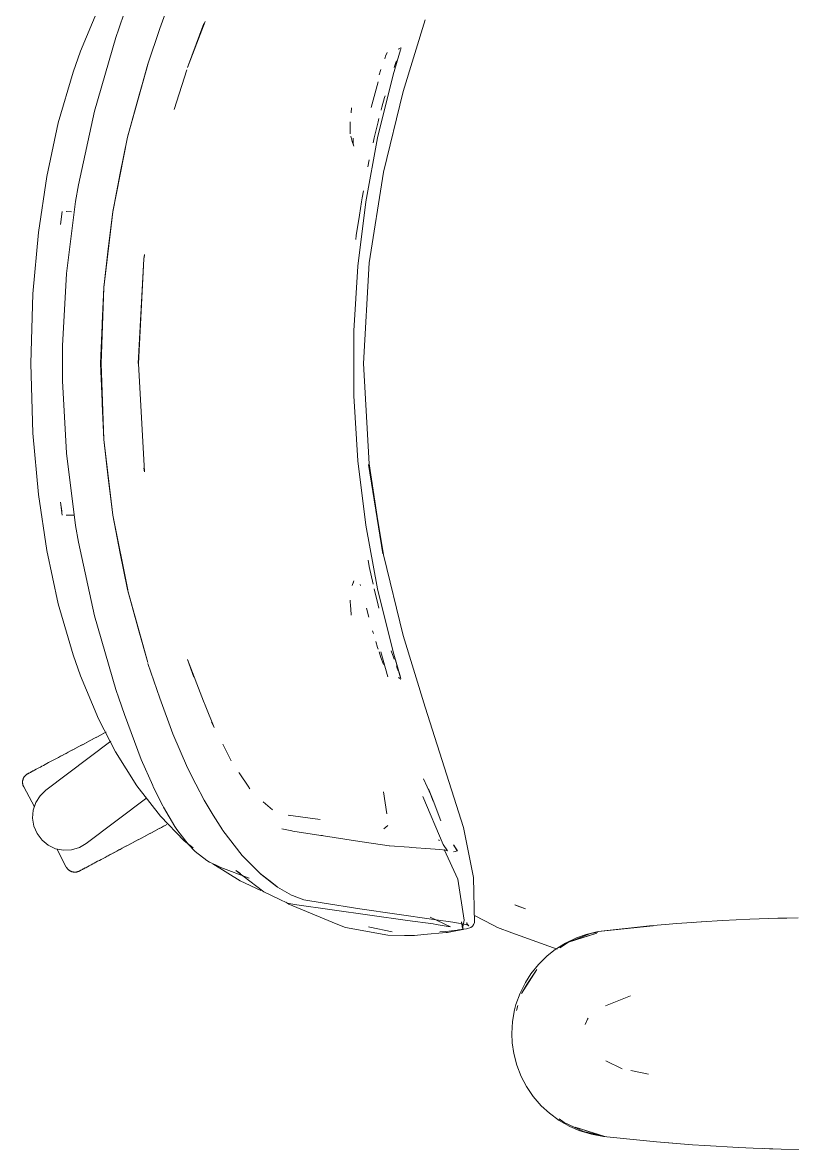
# Model space of a CAD drawing. Header units: millimetres. Extents: x 79795 to 317870, y -36033 to 97293.
# Drawn here: x 191347.5 to 191669, y 11105.4 to 11576.1 of the extents above; entities that cross this region are included whole.
import ezdxf

# ---------------------------------------------------------------- set-up
doc = ezdxf.new("R2010")
doc.units = ezdxf.units.MM
doc.header["$MEASUREMENT"] = 0
doc.layers.add('G-IMPT', color=8, linetype='CONTINUOUS', lineweight=9)
doc.layers.add('I-FURN', color=8, linetype='CONTINUOUS', lineweight=9)

msp = doc.modelspace()

# ---------------------------------------------------------------- linework, layer by layer
at = {"layer": 'G-IMPT'}
for p, q in [((191410.2, 11588.49), (191404.75, 11573.61)), ((191371.65, 11564.21), (191379.17, 11582.18)), ((191390.04, 11580.5), (191387.63, 11573.57)), ((191423.05, 11574.8), (191423.71, 11576.53)), ((191515.64, 11577.3), (191506.45, 11547.32)), ((191386.44, 11569.96), (191387.63, 11573.57)), ((191399.74, 11558.69), (191404.75, 11573.61)), ((191416.34, 11557.35), (191423.15, 11575.76)), ((191416.34, 11557.35), (191423.05, 11574.8)), ((191377.5, 11539.13), (191386.44, 11569.96)), ((191368.57, 11555.47), (191371.65, 11564.21)), ((191499.1, 11562.03), (191499.71, 11563.68)), ((191502.23, 11554.27), (191505.3, 11564.7)), ((191504.4, 11564.96), (191505.02, 11565.34)), ((191504.4, 11564.96), (191504.62, 11565.1)), ((191505.37, 11564.97), (191505.3, 11564.7)), ((191505.44, 11565.27), (191505.37, 11564.97)), ((191505.41, 11565.73), (191505.49, 11565.49)), ((191505.49, 11565.49), (191505.44, 11565.27)), ((191391.35, 11528.19), (191399.74, 11558.69)), ((191391.35, 11528.19), (191399.78, 11558.6)), ((191396.01, 11545.44), (191399.78, 11558.6)), ((191499.1, 11562.03), (191498.73, 11561.01)), ((191503.39, 11559.47), (191502.64, 11557.37)), ((191503.39, 11559.47), (191503.63, 11560.13)), ((191368.57, 11555.47), (191362.4, 11534.23)), ((191410.8, 11539.88), (191416.06, 11556.37)), ((191495.68, 11527.96), (191502.23, 11554.27)), ((191496.39, 11554.26), (191497.11, 11556.48)), ((191495.99, 11551.36), (191493.01, 11540.71)), ((191396.01, 11545.44), (191391.35, 11528.19)), ((191410.8, 11539.88), (191411.88, 11543.32)), ((191497.53, 11540.85), (191498.64, 11544.85)), ((191498.14, 11513.64), (191506.45, 11547.32)), ((191498.64, 11544.85), (191498.85, 11545.53)), ((191377.5, 11539.13), (191370.83, 11508.34)), ((191484.65, 11538.46), (191484.87, 11540.55)), ((191497.21, 11539.71), (191497.17, 11539.53)), ((191497.53, 11540.85), (191497.21, 11539.71)), ((191362.4, 11534.23), (191357.59, 11511.87)), ((191484.25, 11529.61), (191484.34, 11534.66)), ((191484.34, 11534.66), (191484.26, 11532.39)), ((191495.91, 11534.69), (191494.36, 11527.94)), ((191495.91, 11534.69), (191496.25, 11535.99)), ((191484.25, 11529.61), (191484.26, 11532.39)), ((191391.35, 11528.19), (191385.18, 11497.07)), ((191391.35, 11528.19), (191385.18, 11497.15)), ((191391.35, 11528.19), (191388.28, 11513.17)), ((191485.11, 11526.5), (191484.5, 11528.65)), ((191485.79, 11524.55), (191485.11, 11526.5)), ((191485.53, 11527.76), (191485.54, 11527.9)), ((191485.58, 11525.6), (191485.54, 11527.9)), ((191485.58, 11525.6), (191485.79, 11524.55)), ((191495.68, 11527.96), (191490.75, 11501.29)), ((191493.9, 11525.96), (191494.36, 11527.94)), ((191491.7, 11515.92), (191492.24, 11518.73)), ((191357.59, 11511.87), (191354.09, 11488.45)), ((191385.18, 11497.07), (191388.28, 11513.17)), ((191498.14, 11513.64), (191492.15, 11475.72)), ((191369.65, 11501.42), (191370.83, 11508.34)), ((191489.78, 11505.81), (191489.22, 11502.91)), ((191365.83, 11471.25), (191369.65, 11501.42)), ((191490.75, 11501.29), (191487.45, 11474.37)), ((191488.12, 11495.66), (191488.98, 11501.28)), ((191488.98, 11501.28), (191489.22, 11502.91)), ((191364, 11497.15), (191363.35, 11491.74)), ((191367.85, 11497.11), (191365.76, 11497.18)), ((191365.76, 11497.18), (191365.87, 11497.18)), ((191381.36, 11465.55), (191385.18, 11497.15)), ((191381.4, 11465.51), (191385.18, 11497.07)), ((191385.18, 11497.07), (191383.24, 11481.59)), ((191488.12, 11495.66), (191486.83, 11487.13)), ((191354.09, 11488.45), (191351.83, 11462.88)), ((191486.83, 11487.13), (191486.65, 11485.48)), ((191381.4, 11465.51), (191383.24, 11481.59)), ((191395.8, 11433.74), (191398.12, 11477.46)), ((191395.85, 11433.74), (191398.12, 11477.46)), ((191398.12, 11477.46), (191398.38, 11479.24)), ((191398.12, 11477.46), (191398.36, 11478.77)), ((191398.4, 11479.01), (191398.36, 11478.77)), ((191485.8, 11447.3), (191487.45, 11474.37)), ((191492.15, 11475.72), (191489.79, 11433.74)), ((191364.22, 11441.05), (191365.83, 11471.25)), ((191381.36, 11465.55), (191380.02, 11433.74)), ((191381.4, 11465.51), (191380.25, 11433.74)), ((191380.72, 11450.62), (191381.4, 11465.51)), ((191351.83, 11462.88), (191350.98, 11433.74)), ((191380.72, 11450.62), (191380.25, 11433.74)), ((191485.8, 11447.3), (191485.8, 11420.18)), ((191364.22, 11441.05), (191364.12, 11433.74)), ((191350.98, 11433.74), (191351.83, 11404.6)), ((191364.22, 11426.42), (191364.12, 11433.74)), ((191380.02, 11433.74), (191381.36, 11401.92)), ((191381.4, 11401.96), (191380.25, 11433.74)), ((191380.72, 11416.85), (191380.25, 11433.74)), ((191395.85, 11433.74), (191398.35, 11388.4)), ((191492.15, 11391.75), (191489.79, 11433.74)), ((191364.22, 11426.42), (191365.83, 11396.22)), ((191381.4, 11401.96), (191380.72, 11416.85)), ((191485.8, 11420.18), (191487.45, 11393.11)), ((191351.83, 11404.6), (191354.09, 11379.02)), ((191381.36, 11401.92), (191385.18, 11370.33)), ((191383.24, 11385.88), (191381.4, 11401.96)), ((191381.4, 11401.96), (191385.18, 11370.41)), ((191365.83, 11396.22), (191369.65, 11366.05)), ((191490.75, 11366.19), (191487.45, 11393.11)), ((191398.35, 11388.4), (191398.12, 11390.01)), ((191398.12, 11390.01), (191398.36, 11388.7)), ((191398.4, 11388.46), (191398.36, 11388.7)), ((191498.14, 11353.84), (191491.88, 11391.58)), ((191491.88, 11391.58), (191497.88, 11354.21)), ((191492.15, 11391.75), (191497.88, 11354.21)), ((191383.24, 11385.88), (191385.18, 11370.41)), ((191354.09, 11379.02), (191357.59, 11355.61)), ((191364, 11370.32), (191363.35, 11375.74)), ((191363.92, 11371.97), (191363.35, 11375.74)), ((191365.76, 11370.29), (191367.85, 11370.37)), ((191365.76, 11370.29), (191365.87, 11370.29)), ((191369.1, 11370.41), (191367.85, 11370.37)), ((191385.18, 11370.41), (191388.28, 11354.3)), ((191385.18, 11370.41), (191391.4, 11339.16)), ((191391.4, 11339.16), (191385.18, 11370.33)), ((191369.65, 11366.05), (191370.83, 11359.13)), ((191495.68, 11339.52), (191490.75, 11366.19)), ((191362.4, 11333.24), (191357.59, 11355.61)), ((191370.83, 11359.13), (191377.5, 11328.34)), ((191391.35, 11339.28), (191388.28, 11354.3)), ((191491.73, 11351.56), (191492.2, 11348.93)), ((191506.45, 11320.15), (191498.14, 11353.84)), ((191492.2, 11348.93), (191493.9, 11341.51)), ((191485.79, 11342.92), (191485.11, 11340.98)), ((191485.79, 11342.92), (191485.58, 11341.88)), ((191488.46, 11341.32), (191488.6, 11340.91)), ((191396.01, 11322.03), (191391.35, 11339.28)), ((191391.35, 11339.28), (191399.78, 11308.87)), ((191391.35, 11339.28), (191399.74, 11308.78)), ((191494.36, 11339.53), (191495.91, 11332.78)), ((191495.68, 11339.52), (191502.23, 11313.2)), ((191368.57, 11312), (191362.4, 11333.24)), ((191484.25, 11334.83), (191484.26, 11334.13)), ((191484.36, 11332.76), (191484.26, 11334.13)), ((191484.36, 11332.76), (191484.63, 11329.05)), ((191492.05, 11327.7), (191491.06, 11331.56)), ((191495.91, 11332.78), (191496.25, 11331.5)), ((191386.44, 11297.51), (191377.5, 11328.34)), ((191484.63, 11329.05), (191484.67, 11328.57)), ((191492.05, 11327.7), (191491.66, 11329.23)), ((191396.01, 11322.03), (191399.78, 11308.87)), ((191493.97, 11320.91), (191493.63, 11322.03)), ((191495.74, 11315.12), (191494.96, 11317.62)), ((191506.45, 11320.15), (191515.64, 11290.18)), ((191495.99, 11314.34), (191495.74, 11315.12)), ((191497.14, 11310.9), (191496.37, 11313.21)), ((191497.03, 11313.21), (191500.07, 11302.78)), ((191501.6, 11313.2), (191501.45, 11313.66)), ((191501.6, 11313.2), (191502.33, 11310.98)), ((191502.23, 11313.2), (191505.49, 11301.98)), ((191502.23, 11313.2), (191505.29, 11302.67)), ((191502.23, 11313.2), (191505.34, 11302.38)), ((191371.65, 11303.26), (191368.57, 11312)), ((191404.75, 11293.86), (191399.86, 11308.43)), ((191416.34, 11310.12), (191419.06, 11302.69)), ((191416.34, 11310.12), (191423.05, 11292.67)), ((191497.14, 11310.9), (191497.39, 11310.18)), ((191498.16, 11308.02), (191497.39, 11310.18)), ((191502.62, 11310.17), (191502.33, 11310.98)), ((191371.65, 11303.26), (191379.17, 11285.29)), ((191503.6, 11307.42), (191503.95, 11306.45)), ((191503.95, 11306.45), (191504.35, 11305.38)), ((191504.4, 11302.52), (191505.02, 11302.13)), ((191504.4, 11302.52), (191504.62, 11302.37)), ((191505.29, 11302.67), (191505.34, 11302.38)), ((191505.49, 11301.98), (191505.36, 11301.74)), ((191386.44, 11297.51), (191387.63, 11293.91)), ((191389.98, 11287.09), (191387.63, 11293.91)), ((191404.75, 11293.86), (191410.2, 11278.98)), ((191423.05, 11292.67), (191423.71, 11290.95)), ((191423.71, 11290.95), (191427.44, 11281.62)), ((191515.64, 11290.18), (191531.63, 11239.93)), ((191379.17, 11285.29), (191386.26, 11271.51)), ((191389.98, 11287.09), (191395.58, 11272.01)), ((191427.44, 11281.62), (191426.44, 11283.86)), ((191410.2, 11278.98), (191416.38, 11264.76)), ((191386.26, 11271.51), (191395.23, 11257.22)), ((191397.06, 11268.33), (191395.58, 11272.01)), ((191434.61, 11267.78), (191431.07, 11274.75)), ((191401.83, 11257.38), (191397.06, 11268.33)), ((191419.77, 11258.03), (191416.38, 11264.76)), ((191438.14, 11262.31), (191437.75, 11262.89)), ((191441.63, 11257.18), (191438.14, 11262.31)), ((191395.23, 11257.22), (191405.04, 11244.62)), ((191401.83, 11257.38), (191402.05, 11256.93)), ((191406.05, 11248.92), (191402.05, 11256.93)), ((191419.77, 11258.03), (191423.34, 11251.24)), ((191441.63, 11257.18), (191442.38, 11256.07)), ((191517.92, 11253.5), (191514.88, 11260.21)), ((191499.6, 11245.59), (191498.2, 11254.75)), ((191523.09, 11232.78), (191514.65, 11252.76)), ((191518.95, 11250.91), (191516.93, 11256.03)), ((191518.95, 11251.12), (191516.93, 11256.02)), ((191516.93, 11256.02), (191518.95, 11250.91)), ((191406.05, 11248.92), (191406.35, 11248.32)), ((191406.35, 11248.32), (191411.09, 11240.32)), ((191427.11, 11245.01), (191423.34, 11251.24)), ((191447.91, 11250.54), (191451.81, 11247.21)), ((191518.95, 11251.12), (191522.2, 11242.65)), ((191415, 11234.32), (191405.04, 11244.62)), ((191427.11, 11245.01), (191430.99, 11238.92)), ((191471.76, 11243.26), (191458.41, 11245.04)), ((191458.41, 11245.04), (191458.88, 11244.9)), ((191499.6, 11245.59), (191499.55, 11245.94)), ((191411.95, 11239.03), (191411.09, 11240.32)), ((191416.67, 11232.9), (191411.95, 11239.03)), ((191430.99, 11238.92), (191431.16, 11238.66)), ((191439.18, 11228.22), (191431.16, 11238.66)), ((191455.72, 11239.34), (191457.89, 11238.88)), ((191457.89, 11238.88), (191459.87, 11238.46)), ((191460.34, 11238.39), (191459.87, 11238.46)), ((191472.06, 11236.58), (191460.34, 11238.39)), ((191499.95, 11240.64), (191498.31, 11239.36)), ((191535.82, 11218.98), (191531.63, 11239.93)), ((191415, 11234.32), (191418.67, 11231.32)), ((191419.56, 11229.88), (191416.67, 11232.9)), ((191472.06, 11236.58), (191472.67, 11236.49)), ((191473.18, 11236.41), (191472.67, 11236.49)), ((191486.54, 11234.29), (191473.18, 11236.41)), ((191486.54, 11234.29), (191500.61, 11232.26)), ((191521.63, 11234.5), (191521.2, 11234.77)), ((191524.85, 11230.11), (191523.09, 11232.78)), ((191529.05, 11230.11), (191527.46, 11232.57)), ((191527.46, 11232.57), (191528.99, 11230.09)), ((191528.99, 11230.09), (191527.5, 11232.56)), ((191424.42, 11226.02), (191419.56, 11229.88)), ((191439.18, 11228.22), (191446.91, 11220.32)), ((191500.69, 11232.25), (191500.61, 11232.26)), ((191500.69, 11232.25), (191508.93, 11231.63)), ((191508.93, 11231.63), (191509.92, 11231.56)), ((191509.92, 11231.56), (191517.78, 11231)), ((191517.78, 11231), (191521.65, 11230.7)), ((191521.73, 11230.7), (191521.65, 11230.7)), ((191521.73, 11230.7), (191524.11, 11230.4)), ((191529.19, 11218.28), (191523.58, 11230.63)), ((191524.13, 11230.4), (191524.11, 11230.4)), ((191524.13, 11230.4), (191524.85, 11230.11)), ((191527.44, 11229.73), (191528.12, 11229.81)), ((191528.12, 11229.81), (191528.99, 11230.09)), ((191529.05, 11230.11), (191528.99, 11230.09)), ((191424.42, 11226.02), (191425.56, 11225.4)), ((191425.56, 11225.4), (191428, 11224.23)), ((191438.37, 11217.59), (191426.92, 11224.71)), ((191428, 11224.23), (191430.23, 11223.16)), ((191442.13, 11218.65), (191430.23, 11223.16)), ((191436.48, 11221.88), (191438.51, 11220.72)), ((191436.48, 11221.88), (191448.18, 11212.94)), ((191446.71, 11220.63), (191453.65, 11215.23)), ((191446.71, 11220.63), (191450.28, 11217.82)), ((191453.88, 11214.9), (191446.91, 11220.32)), ((191535.82, 11218.98), (191536.21, 11200)), ((191446.99, 11213.61), (191438.37, 11217.59)), ((191453.65, 11215.23), (191450.28, 11217.82)), ((191453.88, 11214.9), (191459.72, 11211.62)), ((191529.19, 11218.28), (191531.91, 11201.23)), ((191454.7, 11209.9), (191448.18, 11212.94)), ((191454.7, 11209.9), (191458.07, 11208.33)), ((191459.72, 11211.62), (191460.14, 11211.4)), ((191464.93, 11209.65), (191460.14, 11211.4)), ((191464.93, 11209.65), (191472.6, 11208.35)), ((191457.46, 11208.62), (191458.63, 11207.85)), ((191461.06, 11207.69), (191458.07, 11208.33)), ((191458.63, 11207.85), (191475.08, 11201.05)), ((191508.28, 11201.01), (191461.06, 11207.69)), ((191488.37, 11205.95), (191472.6, 11208.35)), ((191519.24, 11201.4), (191488.37, 11205.95)), ((191553.08, 11207.52), (191557.54, 11205.89)), ((191553.08, 11207.52), (191553.66, 11207.26)), ((191557.54, 11205.89), (191553.66, 11207.26)), ((191475.08, 11201.05), (191478.44, 11199.66)), ((191482.3, 11198.06), (191478.44, 11199.66)), ((191508.28, 11201.01), (191518.94, 11199.57)), ((191526.12, 11198.38), (191517.72, 11202.37)), ((191527.09, 11200.29), (191519.24, 11201.4)), ((191533.36, 11199.18), (191527.09, 11200.29)), ((191530.73, 11200.52), (191531.22, 11197.65)), ((191530.73, 11200.52), (191531.46, 11197.24)), ((191531.22, 11197.65), (191531.91, 11201.23)), ((191532.94, 11200.22), (191533.01, 11199.73)), ((191533.34, 11199.18), (191533.01, 11199.73)), ((191536.21, 11200), (191535.6, 11198.96)), ((191536.14, 11203.18), (191544.04, 11199.04)), ((191609.26, 11198.74), (191620.65, 11199.72)), ((191630.94, 11200.45), (191620.65, 11199.72)), ((191628.9, 11200.32), (191627.48, 11200.18)), ((191628.9, 11200.32), (191630.8, 11200.41)), ((191630.94, 11200.45), (191639.81, 11201.01)), ((191651.12, 11201.55), (191639.81, 11201.01)), ((191651.12, 11201.55), (191659, 11201.85)), ((191671.31, 11202.14), (191659, 11201.85)), ((191662.87, 11201.93), (191664.53, 11202.01)), ((191664.53, 11202.01), (191666.61, 11202.01)), ((191500, 11194.83), (191482.3, 11198.06)), ((191492.55, 11198.28), (191491.98, 11198.43)), ((191501.86, 11196.24), (191492.55, 11198.28)), ((191515.09, 11195.14), (191511.13, 11194.8)), ((191524.42, 11195.95), (191515.09, 11195.14)), ((191520.24, 11199.36), (191518.94, 11199.57)), ((191520.24, 11199.36), (191525.26, 11198.52)), ((191524.25, 11196.46), (191521.66, 11196.25)), ((191528.93, 11196.98), (191524.25, 11196.46)), ((191524.42, 11195.95), (191524.88, 11195.99)), ((191524.88, 11195.99), (191529.13, 11196.8)), ((191526.12, 11198.38), (191525.26, 11198.52)), ((191529.55, 11197.06), (191528.93, 11196.98)), ((191529.13, 11196.8), (191531.46, 11197.24)), ((191529.55, 11197.06), (191532.83, 11197.59)), ((191532.74, 11199.35), (191533.36, 11199.18)), ((191532.74, 11199.35), (191533.84, 11198.79)), ((191534.69, 11198.14), (191532.83, 11197.59)), ((191533.34, 11199.18), (191533.84, 11198.79)), ((191534.69, 11198.14), (191535.23, 11198.46)), ((191535.23, 11198.46), (191535.6, 11198.96)), ((191535.73, 11199.58), (191535.6, 11198.96)), ((191535.6, 11198.96), (191535.62, 11199.03)), ((191535.73, 11199.58), (191535.62, 11199.03)), ((191544.04, 11199.04), (191545.8, 11198.12)), ((191551.78, 11195.93), (191545.8, 11198.12)), ((191570.72, 11188.98), (191551.78, 11195.93)), ((191575.47, 11191.99), (191587.32, 11195.8)), ((191584.69, 11195.59), (191576.51, 11192.39)), ((191578.18, 11192.89), (191587.32, 11195.8)), ((191578.73, 11193.78), (191582.86, 11195.23)), ((191587.82, 11196.39), (191582.86, 11195.23)), ((191587.74, 11196.17), (191584.69, 11195.59)), ((191587.82, 11196.39), (191610.78, 11198.84)), ((191587.82, 11196.39), (191609.26, 11198.74)), ((191587.82, 11196.39), (191590.64, 11196.72)), ((191610.78, 11198.84), (191590.64, 11196.72)), ((191500, 11194.83), (191506.96, 11194.8)), ((191506.96, 11194.8), (191511.13, 11194.8)), ((191574.15, 11191.59), (191569.82, 11188.86)), ((191575.47, 11191.99), (191571.89, 11189.56)), ((191574.15, 11191.59), (191578.73, 11193.78)), ((191575.47, 11191.99), (191578.18, 11192.89)), ((191562.91, 11182.69), (191566.51, 11186.24)), ((191566.51, 11186.24), (191569.82, 11188.86)), ((191562.91, 11182.69), (191559.72, 11178.72)), ((191555.86, 11170.56), (191562.18, 11180.51)), ((191557.45, 11175.17), (191559.72, 11178.72)), ((191558.02, 11174.24), (191562.18, 11180.51)), ((191555.21, 11170.66), (191557.45, 11175.17)), ((191555.86, 11170.56), (191558.02, 11174.24)), ((191555.21, 11170.66), (191553.5, 11165.89)), ((191601.34, 11169.49), (191590.91, 11165.34)), ((191552.06, 11158.81), (191552.94, 11163.76)), ((191552.94, 11163.76), (191553.5, 11165.89)), ((191554.3, 11165.45), (191553.68, 11163.42)), ((191551.76, 11153.77), (191552.06, 11158.81)), ((191582.37, 11157.6), (191583.39, 11159.82)), ((191583.39, 11159.82), (191583.69, 11160.27)), ((191551.76, 11153.77), (191551.93, 11149.92)), ((191552.58, 11145.41), (191551.93, 11149.92)), ((191552.58, 11145.41), (191553.84, 11140.54)), ((191555.67, 11135.83), (191553.84, 11140.54)), ((191591.01, 11142.39), (191597.79, 11139.12)), ((191557.86, 11131.67), (191555.67, 11135.83)), ((191608.84, 11136.79), (191601.41, 11138.36)), ((191557.86, 11131.67), (191560.7, 11127.5)), ((191560.7, 11127.5), (191564.02, 11123.66)), ((191567.45, 11120.5), (191564.02, 11123.66)), ((191567.45, 11120.5), (191571.54, 11117.5)), ((191571.5, 11118.19), (191573.6, 11116.6)), ((191575.98, 11114.99), (191571.54, 11117.5)), ((191581.67, 11112.86), (191573.6, 11116.6)), ((191575.98, 11114.99), (191580.22, 11113.18)), ((191590.64, 11110.82), (191578.18, 11114.65)), ((191578.18, 11114.65), (191587.32, 11111.74)), ((191580.22, 11113.18), (191585.08, 11111.71)), ((191581.67, 11112.86), (191590.07, 11110.95)), ((191590.12, 11110.82), (191585.08, 11111.71)), ((191590.64, 11110.82), (191587.32, 11111.74)), ((191608.05, 11108.91), (191590.12, 11110.82)), ((191612.18, 11108.57), (191608.05, 11108.91)), ((191627.24, 11107.32), (191612.18, 11108.57)), ((191619.05, 11107.97), (191617.38, 11108.14)), ((191627.24, 11107.32), (191632.33, 11106.99)), ((191632.33, 11106.99), (191646.46, 11106.18)), ((191652.49, 11105.93), (191646.46, 11106.18)), ((191652.49, 11105.93), (191664.25, 11105.54)), ((191657.37, 11105.79), (191659.31, 11105.68)), ((191659.31, 11105.68), (191660.81, 11105.66)), ((191672.67, 11105.37), (191664.25, 11105.54))]:
    msp.add_line(p, q, dxfattribs=at)
at = {"layer": 'I-FURN'}
for p, q in [((191381.44, 11279.23), (191382.4, 11279.74)), ((191357.26, 11255.49), (191384.33, 11275.88)), ((191372.47, 11274.46), (191373.48, 11274.99)), ((191374.02, 11275.28), (191373.02, 11274.75)), ((191373.48, 11274.99), (191374.48, 11275.53)), ((191375.02, 11275.82), (191374.02, 11275.28)), ((191374.48, 11275.53), (191375.49, 11276.06)), ((191376.03, 11276.35), (191375.02, 11275.82)), ((191375.49, 11276.06), (191376.49, 11276.6)), ((191377.03, 11276.88), (191376.03, 11276.35)), ((191376.49, 11276.6), (191377.49, 11277.13)), ((191378.03, 11277.42), (191377.03, 11276.88)), ((191377.49, 11277.13), (191378.49, 11277.66)), ((191379.03, 11277.94), (191378.03, 11277.42)), ((191378.49, 11277.66), (191379.48, 11278.19)), ((191380.01, 11278.47), (191379.03, 11277.94)), ((191379.48, 11278.19), (191380.46, 11278.71)), ((191380.99, 11278.99), (191380.01, 11278.47)), ((191380.46, 11278.71), (191381.44, 11279.23)), ((191381.96, 11279.5), (191380.99, 11278.99)), ((191363.8, 11269.85), (191364.72, 11270.33)), ((191365.22, 11270.6), (191364.29, 11270.11)), ((191364.72, 11270.33), (191365.64, 11270.83)), ((191366.15, 11271.1), (191365.22, 11270.6)), ((191365.64, 11270.83), (191366.59, 11271.33)), ((191367.1, 11271.6), (191366.15, 11271.1)), ((191366.59, 11271.33), (191367.55, 11271.84)), ((191368.07, 11272.12), (191367.1, 11271.6)), ((191367.55, 11271.84), (191368.52, 11272.35)), ((191369.04, 11272.64), (191368.07, 11272.12)), ((191368.52, 11272.35), (191369.49, 11272.88)), ((191370.03, 11273.16), (191369.04, 11272.64)), ((191369.49, 11272.88), (191370.48, 11273.4)), ((191371.02, 11273.69), (191370.03, 11273.16)), ((191370.48, 11273.4), (191371.47, 11273.93)), ((191372.01, 11274.22), (191371.02, 11273.69)), ((191371.47, 11273.93), (191372.47, 11274.46)), ((191373.02, 11274.75), (191372.01, 11274.22)), ((191356.22, 11265.82), (191355.55, 11265.46)), ((191356.91, 11266.19), (191356.22, 11265.82)), ((191357.63, 11266.57), (191356.91, 11266.19)), ((191358.38, 11266.97), (191357.63, 11266.57)), ((191359.16, 11267.38), (191358.38, 11266.97)), ((191359.96, 11267.81), (191359.16, 11267.38)), ((191360.78, 11268.24), (191359.96, 11267.81)), ((191361.63, 11268.69), (191360.78, 11268.24)), ((191362.5, 11269.16), (191361.63, 11268.69)), ((191363.39, 11269.63), (191362.5, 11269.16)), ((191364.29, 11270.11), (191363.39, 11269.63)), ((191347.99, 11260.72), (191348.08, 11260.86)), ((191348.08, 11260.86), (191348.16, 11260.99)), ((191348.16, 11260.99), (191348.25, 11261.13)), ((191348.25, 11261.13), (191348.35, 11261.25)), ((191348.35, 11261.25), (191348.46, 11261.38)), ((191348.46, 11261.38), (191348.56, 11261.5)), ((191348.56, 11261.5), (191348.68, 11261.61)), ((191348.68, 11261.61), (191348.79, 11261.73)), ((191348.79, 11261.73), (191348.91, 11261.83)), ((191348.91, 11261.83), (191349.04, 11261.93)), ((191349.04, 11261.93), (191349.17, 11262.03)), ((191349.17, 11262.03), (191349.3, 11262.12)), ((191349.3, 11262.12), (191349.44, 11262.21)), ((191349.44, 11262.21), (191349.58, 11262.29)), ((191349.58, 11262.29), (191349.62, 11262.31)), ((191349.66, 11262.33), (191349.62, 11262.31)), ((191349.62, 11262.31), (191349.64, 11262.32)), ((191349.62, 11262.31), (191349.62, 11262.31)), ((191349.64, 11262.32), (191349.7, 11262.35)), ((191349.75, 11262.38), (191349.66, 11262.33)), ((191349.7, 11262.35), (191349.8, 11262.4)), ((191349.87, 11262.44), (191349.75, 11262.38)), ((191349.8, 11262.4), (191349.94, 11262.48)), ((191350.03, 11262.53), (191349.87, 11262.44)), ((191349.94, 11262.48), (191350.12, 11262.57)), ((191350.23, 11262.63), (191350.03, 11262.53)), ((191350.12, 11262.57), (191350.34, 11262.69)), ((191350.47, 11262.76), (191350.23, 11262.63)), ((191350.34, 11262.69), (191350.6, 11262.83)), ((191350.75, 11262.91), (191350.47, 11262.76)), ((191350.6, 11262.83), (191350.89, 11262.98)), ((191351.07, 11263.08), (191350.75, 11262.91)), ((191350.89, 11262.98), (191351.23, 11263.16)), ((191351.42, 11263.27), (191351.07, 11263.08)), ((191351.23, 11263.16), (191351.6, 11263.36)), ((191351.82, 11263.48), (191351.42, 11263.27)), ((191351.6, 11263.36), (191352.01, 11263.58)), ((191352.25, 11263.71), (191351.82, 11263.48)), ((191352.01, 11263.58), (191352.46, 11263.82)), ((191352.71, 11263.95), (191352.25, 11263.71)), ((191352.46, 11263.82), (191352.94, 11264.07)), ((191353.21, 11264.22), (191352.71, 11263.95)), ((191352.94, 11264.07), (191353.46, 11264.35)), ((191353.75, 11264.5), (191353.21, 11264.22)), ((191353.46, 11264.35), (191354.01, 11264.64)), ((191354.32, 11264.81), (191353.75, 11264.5)), ((191354.01, 11264.64), (191354.59, 11264.95)), ((191354.92, 11265.13), (191354.32, 11264.81)), ((191355.55, 11265.46), (191354.92, 11265.13)), ((191347.48, 11258.87), (191347.49, 11259.03)), ((191347.48, 11258.71), (191347.48, 11258.87)), ((191347.48, 11258.55), (191347.48, 11258.71)), ((191347.49, 11258.39), (191347.48, 11258.55)), ((191347.49, 11259.03), (191347.5, 11259.2)), ((191347.51, 11258.23), (191347.49, 11258.39)), ((191347.5, 11259.2), (191347.52, 11259.36)), ((191347.54, 11258.07), (191347.51, 11258.23)), ((191347.52, 11259.36), (191347.55, 11259.51)), ((191347.57, 11257.91), (191347.54, 11258.07)), ((191347.55, 11259.51), (191347.59, 11259.67)), ((191347.6, 11257.76), (191347.57, 11257.91)), ((191347.59, 11259.67), (191347.63, 11259.83)), ((191347.64, 11257.6), (191347.6, 11257.76)), ((191347.63, 11259.83), (191347.67, 11259.98)), ((191347.69, 11257.45), (191347.64, 11257.6)), ((191347.67, 11259.98), (191347.72, 11260.13)), ((191347.75, 11257.3), (191347.69, 11257.45)), ((191347.72, 11260.13), (191347.78, 11260.28)), ((191347.81, 11257.15), (191347.75, 11257.3)), ((191347.78, 11260.28), (191347.85, 11260.43)), ((191347.88, 11257), (191347.81, 11257.15)), ((191347.85, 11260.43), (191347.92, 11260.58)), ((191347.95, 11256.86), (191347.88, 11257)), ((191347.92, 11260.58), (191347.99, 11260.72)), ((191347.95, 11256.86), (191352.42, 11248.45)), ((191353.03, 11250.29), (191354.83, 11253.15)), ((191354.83, 11253.15), (191357.26, 11255.49)), ((191399.42, 11252.21), (191374.11, 11233.14)), ((191351.7, 11243.73), (191351.97, 11247.09)), ((191351.97, 11247.09), (191353.03, 11250.29)), ((191352.25, 11240.4), (191351.7, 11243.73)), ((191353.58, 11237.3), (191352.25, 11240.4)), ((191355.61, 11234.6), (191353.58, 11237.3)), ((191400.62, 11237.33), (191399.63, 11236.8)), ((191400.09, 11237.04), (191401.08, 11237.57)), ((191401.61, 11237.85), (191400.62, 11237.33)), ((191401.08, 11237.57), (191402.06, 11238.09)), ((191402.59, 11238.37), (191401.61, 11237.85)), ((191402.06, 11238.09), (191403.03, 11238.61)), ((191403.56, 11238.89), (191402.59, 11238.37)), ((191403.03, 11238.61), (191404, 11239.12)), ((191404.51, 11239.4), (191403.56, 11238.89)), ((191404, 11239.12), (191404.95, 11239.63)), ((191405.46, 11239.9), (191404.51, 11239.4)), ((191404.95, 11239.63), (191405.89, 11240.13)), ((191406.39, 11240.39), (191405.46, 11239.9)), ((191405.89, 11240.13), (191406.81, 11240.62)), ((191407.3, 11240.88), (191406.39, 11240.39)), ((191406.81, 11240.62), (191407.72, 11241.1)), ((191358.22, 11232.47), (191355.61, 11234.6)), ((191374.11, 11233.14), (191371.19, 11231.45)), ((191391.09, 11232.26), (191392.08, 11232.78)), ((191392.61, 11233.07), (191391.62, 11232.54)), ((191392.08, 11232.78), (191393.07, 11233.31)), ((191393.61, 11233.6), (191392.61, 11233.07)), ((191393.07, 11233.31), (191394.07, 11233.84)), ((191394.61, 11234.13), (191393.61, 11233.6)), ((191394.07, 11233.84), (191395.07, 11234.38)), ((191395.62, 11234.67), (191394.61, 11234.13)), ((191395.07, 11234.38), (191396.08, 11234.91)), ((191396.62, 11235.2), (191395.62, 11234.67)), ((191396.08, 11234.91), (191397.08, 11235.45)), ((191397.63, 11235.73), (191396.62, 11235.2)), ((191397.08, 11235.45), (191398.09, 11235.98)), ((191398.63, 11236.27), (191397.63, 11235.73)), ((191398.09, 11235.98), (191399.09, 11236.51)), ((191399.63, 11236.8), (191398.63, 11236.27)), ((191399.09, 11236.51), (191400.09, 11237.04)), ((191361.27, 11231.03), (191358.22, 11232.47)), ((191364.58, 11230.36), (191361.27, 11231.03)), ((191361.73, 11230.94), (191365.76, 11223.36)), ((191367.95, 11230.5), (191364.58, 11230.36)), ((191371.19, 11231.45), (191367.95, 11230.5)), ((191383.23, 11228.08), (191382.38, 11227.63)), ((191382.77, 11227.83), (191383.62, 11228.29)), ((191384.1, 11228.54), (191383.23, 11228.08)), ((191383.62, 11228.29), (191384.5, 11228.76)), ((191384.98, 11229.01), (191384.1, 11228.54)), ((191384.5, 11228.76), (191385.4, 11229.23)), ((191385.89, 11229.49), (191384.98, 11229.01)), ((191385.4, 11229.23), (191386.31, 11229.72)), ((191386.81, 11229.98), (191385.89, 11229.49)), ((191386.31, 11229.72), (191387.24, 11230.21)), ((191387.75, 11230.48), (191386.81, 11229.98)), ((191387.24, 11230.21), (191388.18, 11230.72)), ((191388.7, 11230.99), (191387.75, 11230.48)), ((191388.18, 11230.72), (191389.14, 11231.22)), ((191389.66, 11231.5), (191388.7, 11230.99)), ((191389.14, 11231.22), (191390.11, 11231.74)), ((191390.64, 11232.02), (191389.66, 11231.5)), ((191390.11, 11231.74), (191391.09, 11232.26)), ((191391.62, 11232.54), (191390.64, 11232.02)), ((191365.78, 11223.32), (191365.76, 11223.36)), ((191365.86, 11223.18), (191365.78, 11223.32)), ((191365.95, 11223.04), (191365.86, 11223.18)), ((191373.61, 11222.96), (191374.05, 11223.2)), ((191374.31, 11223.34), (191373.84, 11223.09)), ((191374.05, 11223.2), (191374.53, 11223.46)), ((191374.81, 11223.6), (191374.31, 11223.34)), ((191374.53, 11223.46), (191375.05, 11223.73)), ((191375.34, 11223.89), (191374.81, 11223.6)), ((191375.05, 11223.73), (191375.6, 11224.03)), ((191375.91, 11224.19), (191375.34, 11223.89)), ((191375.6, 11224.03), (191376.19, 11224.34)), ((191376.19, 11224.34), (191376.8, 11224.66)), ((191376.8, 11224.66), (191377.45, 11225.01)), ((191377.45, 11225.01), (191378.13, 11225.37)), ((191378.13, 11225.37), (191378.84, 11225.74)), ((191378.84, 11225.74), (191379.57, 11226.14)), ((191379.57, 11226.14), (191380.33, 11226.54)), ((191380.33, 11226.54), (191381.12, 11226.96)), ((191381.12, 11226.96), (191381.93, 11227.39)), ((191381.93, 11227.39), (191382.77, 11227.83)), ((191366.04, 11222.91), (191365.95, 11223.04)), ((191366.13, 11222.78), (191366.04, 11222.91)), ((191366.24, 11222.65), (191366.13, 11222.78)), ((191366.34, 11222.53), (191366.24, 11222.65)), ((191366.45, 11222.42), (191366.34, 11222.53)), ((191366.57, 11222.3), (191366.45, 11222.42)), ((191366.69, 11222.2), (191366.57, 11222.3)), ((191366.81, 11222.09), (191366.69, 11222.2)), ((191366.94, 11222), (191366.81, 11222.09)), ((191367.07, 11221.9), (191366.94, 11222)), ((191367.21, 11221.82), (191367.07, 11221.9)), ((191367.35, 11221.73), (191367.21, 11221.82)), ((191367.49, 11221.66), (191367.35, 11221.73)), ((191367.63, 11221.59), (191367.49, 11221.66)), ((191367.78, 11221.52), (191367.63, 11221.59)), ((191367.93, 11221.47), (191367.78, 11221.52)), ((191368.09, 11221.41), (191367.93, 11221.47)), ((191368.24, 11221.37), (191368.09, 11221.41)), ((191368.4, 11221.33), (191368.24, 11221.37)), ((191368.55, 11221.29), (191368.4, 11221.33)), ((191368.71, 11221.26), (191368.55, 11221.29)), ((191368.87, 11221.24), (191368.71, 11221.26)), ((191369.03, 11221.23), (191368.87, 11221.24)), ((191369.19, 11221.22), (191369.03, 11221.23)), ((191369.35, 11221.22), (191369.19, 11221.22)), ((191369.52, 11221.22), (191369.35, 11221.22)), ((191369.68, 11221.23), (191369.52, 11221.22)), ((191369.84, 11221.25), (191369.68, 11221.23)), ((191370, 11221.28), (191369.84, 11221.25)), ((191370.15, 11221.31), (191370, 11221.28)), ((191370.31, 11221.34), (191370.15, 11221.31)), ((191370.47, 11221.39), (191370.31, 11221.34)), ((191370.62, 11221.43), (191370.47, 11221.39)), ((191370.77, 11221.49), (191370.62, 11221.43)), ((191370.92, 11221.55), (191370.77, 11221.49)), ((191371.07, 11221.62), (191370.92, 11221.55)), ((191371.21, 11221.69), (191371.07, 11221.62)), ((191371.21, 11221.69), (191371.23, 11221.7)), ((191371.22, 11221.69), (191371.21, 11221.69)), ((191371.26, 11221.72), (191371.22, 11221.69)), ((191371.23, 11221.7), (191371.29, 11221.73)), ((191371.34, 11221.76), (191371.26, 11221.72)), ((191371.29, 11221.73), (191371.39, 11221.79)), ((191371.46, 11221.82), (191371.34, 11221.76)), ((191371.39, 11221.79), (191371.53, 11221.86)), ((191371.63, 11221.91), (191371.46, 11221.82)), ((191371.53, 11221.86), (191371.71, 11221.96)), ((191371.83, 11222.02), (191371.63, 11221.91)), ((191371.71, 11221.96), (191371.93, 11222.07)), ((191372.07, 11222.15), (191371.83, 11222.02)), ((191371.93, 11222.07), (191372.19, 11222.21)), ((191372.35, 11222.29), (191372.07, 11222.15)), ((191372.19, 11222.21), (191372.49, 11222.37)), ((191372.66, 11222.46), (191372.35, 11222.29)), ((191372.49, 11222.37), (191372.82, 11222.55)), ((191373.02, 11222.65), (191372.66, 11222.46)), ((191372.82, 11222.55), (191373.2, 11222.75)), ((191373.41, 11222.86), (191373.02, 11222.65)), ((191373.2, 11222.75), (191373.61, 11222.96)), ((191373.84, 11223.09), (191373.41, 11222.86))]:
    msp.add_line(p, q, dxfattribs=at)

doc.saveas('drawing.dxf')
